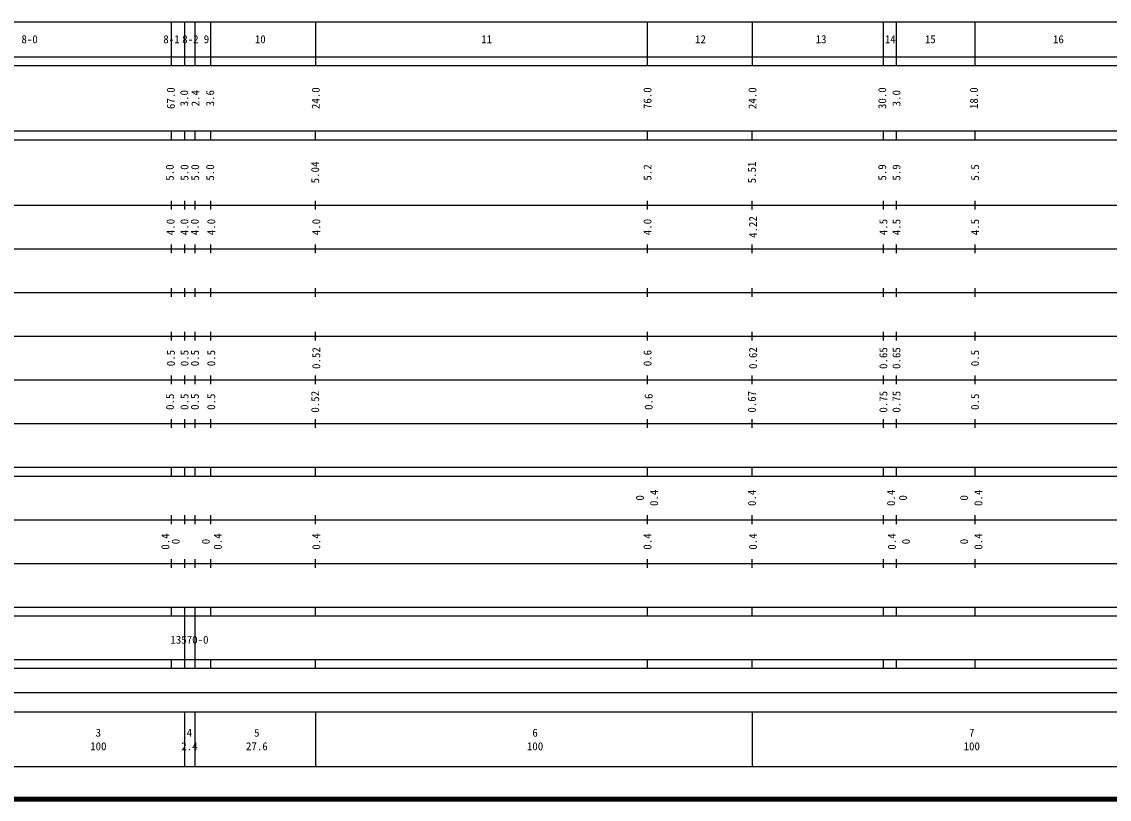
# Model space of a CAD drawing. Units: millimetres on the paper, enlarged 1000 times. Extents: x 40000 to 680000, y 20000 to 380000.
# Drawn here: x 300752 to 549771, y 20000 to 198000 of the extents above; entities that cross this region are included whole.
import ezdxf
from ezdxf.enums import TextEntityAlignment as Align

# ---------------------------------------------------------------- set-up
doc = ezdxf.new("R2010")
doc.units = ezdxf.units.MM
doc.header["$LTSCALE"] = 1000
doc.layers.add('M-TTL', color=2, linetype='Continuous', lineweight=140)
doc.layers.add('M-TTL-BAND', color=7, linetype='Continuous', lineweight=25)
doc.styles.add('ＭＳ ゴシック', font='')
doc.styles.get('ＭＳ ゴシック').set_extended_font_data('MS Gothic')

msp = doc.modelspace()

# ---------------------------------------------------------------- linework, layer by layer
at = {"layer": 'M-TTL'}
msp.add_line((40000, 20000), (680000, 20000), dxfattribs=at)
at = {"layer": 'M-TTL-BAND'}
for p, q in [((68000, 198000), (579000, 198000)), ((335000, 198000), (335000, 188000)), ((338000, 198000), (338000, 188000)), ((340400, 198000), (340400, 188000)), ((344000, 198000), (344000, 188000)), ((368000, 198000), (368000, 188000)), ((444000, 198000), (444000, 188000)), ((468000, 198000), (468000, 188000)), ((498000, 198000), (498000, 188000)), ((501000, 198000), (501000, 188000)), ((519000, 198000), (519000, 188000)), ((40000, 190000), (579000, 190000)), ((40000, 188000), (579000, 188000)), ((40000, 173000), (579000, 173000)), ((335000, 173000), (335000, 171000)), ((338000, 173000), (338000, 171000)), ((340400, 173000), (340400, 171000)), ((344000, 173000), (344000, 171000)), ((368000, 171000), (368000, 173000)), ((444000, 173000), (444000, 171000)), ((468000, 171000), (468000, 173000)), ((498000, 173000), (498000, 171000)), ((501000, 173000), (501000, 171000)), ((519000, 173000), (519000, 171000)), ((40000, 171000), (579000, 171000)), ((335000, 157000), (335000, 155000)), ((338000, 157000), (338000, 155000)), ((340400, 157000), (340400, 155000)), ((344000, 157000), (344000, 155000)), ((368000, 155000), (368000, 157000)), ((444000, 157000), (444000, 155000)), ((468000, 155000), (468000, 157000)), ((498000, 157000), (498000, 155000)), ((501000, 157000), (501000, 155000)), ((519000, 157000), (519000, 155000)), ((40000, 156000), (579000, 156000)), ((335000, 147000), (335000, 145000)), ((338000, 147000), (338000, 145000)), ((340400, 147000), (340400, 145000)), ((344000, 147000), (344000, 145000)), ((368000, 145000), (368000, 147000)), ((444000, 147000), (444000, 145000)), ((468000, 145000), (468000, 147000)), ((498000, 147000), (498000, 145000)), ((501000, 147000), (501000, 145000)), ((519000, 147000), (519000, 145000)), ((46000, 146000), (579000, 146000)), ((335000, 137000), (335000, 135000)), ((338000, 137000), (338000, 135000)), ((340400, 137000), (340400, 135000)), ((344000, 137000), (344000, 135000)), ((368000, 135000), (368000, 137000)), ((444000, 137000), (444000, 135000)), ((468000, 135000), (468000, 137000)), ((498000, 137000), (498000, 135000)), ((501000, 137000), (501000, 135000)), ((519000, 137000), (519000, 135000)), ((52000, 136000), (579000, 136000)), ((335000, 127000), (335000, 125000)), ((338000, 127000), (338000, 125000)), ((340400, 127000), (340400, 125000)), ((344000, 127000), (344000, 125000)), ((368000, 125000), (368000, 127000)), ((444000, 127000), (444000, 125000)), ((468000, 125000), (468000, 127000)), ((498000, 127000), (498000, 125000)), ((501000, 127000), (501000, 125000)), ((519000, 127000), (519000, 125000)), ((46000, 126000), (579000, 126000)), ((52000, 116000), (579000, 116000)), ((335000, 117000), (335000, 115000)), ((338000, 117000), (338000, 115000)), ((340400, 117000), (340400, 115000)), ((344000, 117000), (344000, 115000)), ((368000, 115000), (368000, 117000)), ((444000, 117000), (444000, 115000)), ((468000, 115000), (468000, 117000)), ((498000, 117000), (498000, 115000)), ((501000, 117000), (501000, 115000)), ((519000, 117000), (519000, 115000)), ((46000, 106000), (579000, 106000)), ((335000, 107000), (335000, 105000)), ((338000, 107000), (338000, 105000)), ((340400, 107000), (340400, 105000)), ((344000, 107000), (344000, 105000)), ((368000, 105000), (368000, 107000)), ((444000, 107000), (444000, 105000)), ((468000, 105000), (468000, 107000)), ((498000, 107000), (498000, 105000)), ((501000, 107000), (501000, 105000)), ((519000, 107000), (519000, 105000)), ((40000, 96000), (579000, 96000)), ((335000, 96000), (335000, 94000)), ((338000, 96000), (338000, 94000)), ((340400, 96000), (340400, 94000)), ((344000, 96000), (344000, 94000)), ((368000, 94000), (368000, 96000)), ((444000, 96000), (444000, 94000)), ((468000, 94000), (468000, 96000)), ((498000, 96000), (498000, 94000)), ((501000, 96000), (501000, 94000)), ((519000, 96000), (519000, 94000)), ((40000, 94000), (579000, 94000)), ((335000, 85000), (335000, 83000)), ((338000, 85000), (338000, 83000)), ((340400, 85000), (340400, 83000)), ((344000, 85000), (344000, 83000)), ((368000, 83000), (368000, 85000)), ((444000, 85000), (444000, 83000)), ((468000, 83000), (468000, 85000)), ((498000, 85000), (498000, 83000)), ((501000, 85000), (501000, 83000)), ((519000, 85000), (519000, 83000)), ((49000, 84000), (579000, 84000)), ((335000, 75000), (335000, 73000)), ((338000, 75000), (338000, 73000)), ((340400, 75000), (340400, 73000)), ((344000, 75000), (344000, 73000)), ((368000, 73000), (368000, 75000)), ((444000, 75000), (444000, 73000)), ((468000, 73000), (468000, 75000)), ((498000, 75000), (498000, 73000)), ((501000, 75000), (501000, 73000)), ((519000, 75000), (519000, 73000)), ((40000, 74000), (579000, 74000)), ((40000, 64000), (579000, 64000)), ((335000, 64000), (335000, 62000)), ((338000, 64000), (338000, 52000)), ((340400, 64000), (340400, 52000)), ((344000, 64000), (344000, 62000)), ((368000, 62000), (368000, 64000)), ((444000, 64000), (444000, 62000)), ((468000, 62000), (468000, 64000)), ((498000, 64000), (498000, 62000)), ((501000, 64000), (501000, 62000)), ((519000, 64000), (519000, 62000)), ((40000, 62000), (579000, 62000)), ((40000, 52000), (579000, 52000)), ((40000, 50000), (579000, 50000)), ((335000, 52000), (335000, 50000)), ((338000, 52000), (338000, 50000)), ((340400, 52000), (340400, 50000)), ((344000, 52000), (344000, 50000)), ((368000, 50000), (368000, 52000)), ((444000, 52000), (444000, 50000)), ((468000, 50000), (468000, 52000)), ((498000, 52000), (498000, 50000)), ((501000, 52000), (501000, 50000)), ((519000, 52000), (519000, 50000)), ((70805, 44406), (565903, 44406)), ((40000, 40000), (579000, 40000)), ((338000, 40000), (338000, 27500)), ((340400, 40000), (340400, 27500)), ((368000, 40000), (368000, 27500)), ((468000, 40000), (468000, 27500)), ((68000, 27500), (579000, 27500))]:
    msp.add_line(p, q, dxfattribs=at)

# ---------------------------------------------------------------- texts
at = {"layer": 'M-TTL-BAND', "style": 'ＭＳ ゴシック'}
for s, p in [('8-0', (302553, 194000)), ('8-1', (335038, 194000)), ('8-2', (339370, 194000)), ('9', (343044, 194000)), ('10', (355365, 194000)), ('11', (407191, 194000)), ('12', (456178, 194000)), ('13', (483780, 194000)), ('14', (499622, 194000)), ('15', (508789, 194000)), ('16', (538124, 194000)), ('3', (318288, 35238)), ('4', (339152, 35238)), ('5', (354590, 35238)), ('6', (418288, 35238)), ('7', (518288, 35238)), ('100', (318288, 32131)), ('2.4', (339152, 32131)), ('27.6', (354590, 32131)), ('100', (418288, 32131)), ('100', (518288, 32131))]:
    msp.add_text(s, height=1833, dxfattribs=at).set_placement(p, align=Align.MIDDLE_CENTER)
for s, p in [('67.0', (334885, 180500)), ('3.0', (337950, 180500)), ('2.4', (340521, 180500)), ('3.6', (343885, 180500)), ('24.0', (368063, 180500)), ('76.0', (444035, 180500)), ('24.0', (468063, 180500)), ('30.0', (497786, 180500)), ('3.0', (501037, 180500)), ('18.0', (518787, 180500)), ('5.0', (334636, 163480)), ('5.0', (338015, 163480)), ('5.0', (340456, 163480)), ('5.0', (343885, 163500)), ('5.04', (367934, 163500)), ('5.2', (444035, 163500)), ('5.51', (467934, 163500)), ('5.9', (497786, 163500)), ('5.9', (501037, 163500)), ('5.5', (519037, 163500)), ('4.0', (334827, 151000)), ('4.0', (337990, 151000)), ('4.0', (340368, 151000)), ('4.0', (344135, 151000)), ('4.0', (368184, 151000)), ('4.0', (444035, 151000)), ('4.22', (468184, 151000)), ('4.5', (498036, 151000)), ('4.5', (501037, 151000)), ('4.5', (519037, 151000)), ('0.5', (334885, 121000)), ('0.5', (338009, 121000)), ('0.5', (340398, 121000)), ('0.5', (344135, 121000)), ('0.52', (368184, 121000)), ('0.6', (444035, 121000)), ('0.62', (468184, 121000)), ('0.65', (498036, 121000)), ('0.65', (501037, 121000)), ('0.5', (519037, 121000)), ('0.5', (334696, 111000)), ('0.5', (338006, 111000)), ('0.5', (340395, 111000)), ('0.5', (344135, 111000)), ('0.52', (367934, 111000)), ('0.6', (444285, 111000)), ('0.67', (467934, 111000)), ('0.75', (498036, 111000)), ('0.75', (501037, 111000)), ('0.5', (519037, 111000)), ('0.4', (445535, 89000)), ('0.4', (467939, 89000)), ('0.4', (499787, 89000)), ('0.4', (519787, 89000)), ('0', (442284, 89000)), ('0', (502537, 89000)), ('0', (516537, 89000)), ('0.4', (333635, 79000)), ('0.4', (345635, 79000)), ('0.4', (368184, 79000)), ('0.4', (444035, 79000)), ('0.4', (468184, 79000)), ('0.4', (499980, 79000)), ('0.4', (519787, 79000)), ('0', (336004, 79000)), ('0', (342885, 79000)), ('0', (503230, 79000)), ('0', (516537, 79000))]:
    msp.add_text(s, height=1833, rotation=90, dxfattribs=at).set_placement(p, align=Align.MIDDLE_CENTER)
msp.add_text('13570-0', height=1833, dxfattribs=at).set_placement((334787, 55053), align=Align.BOTTOM_LEFT)

doc.saveas('drawing.dxf')
